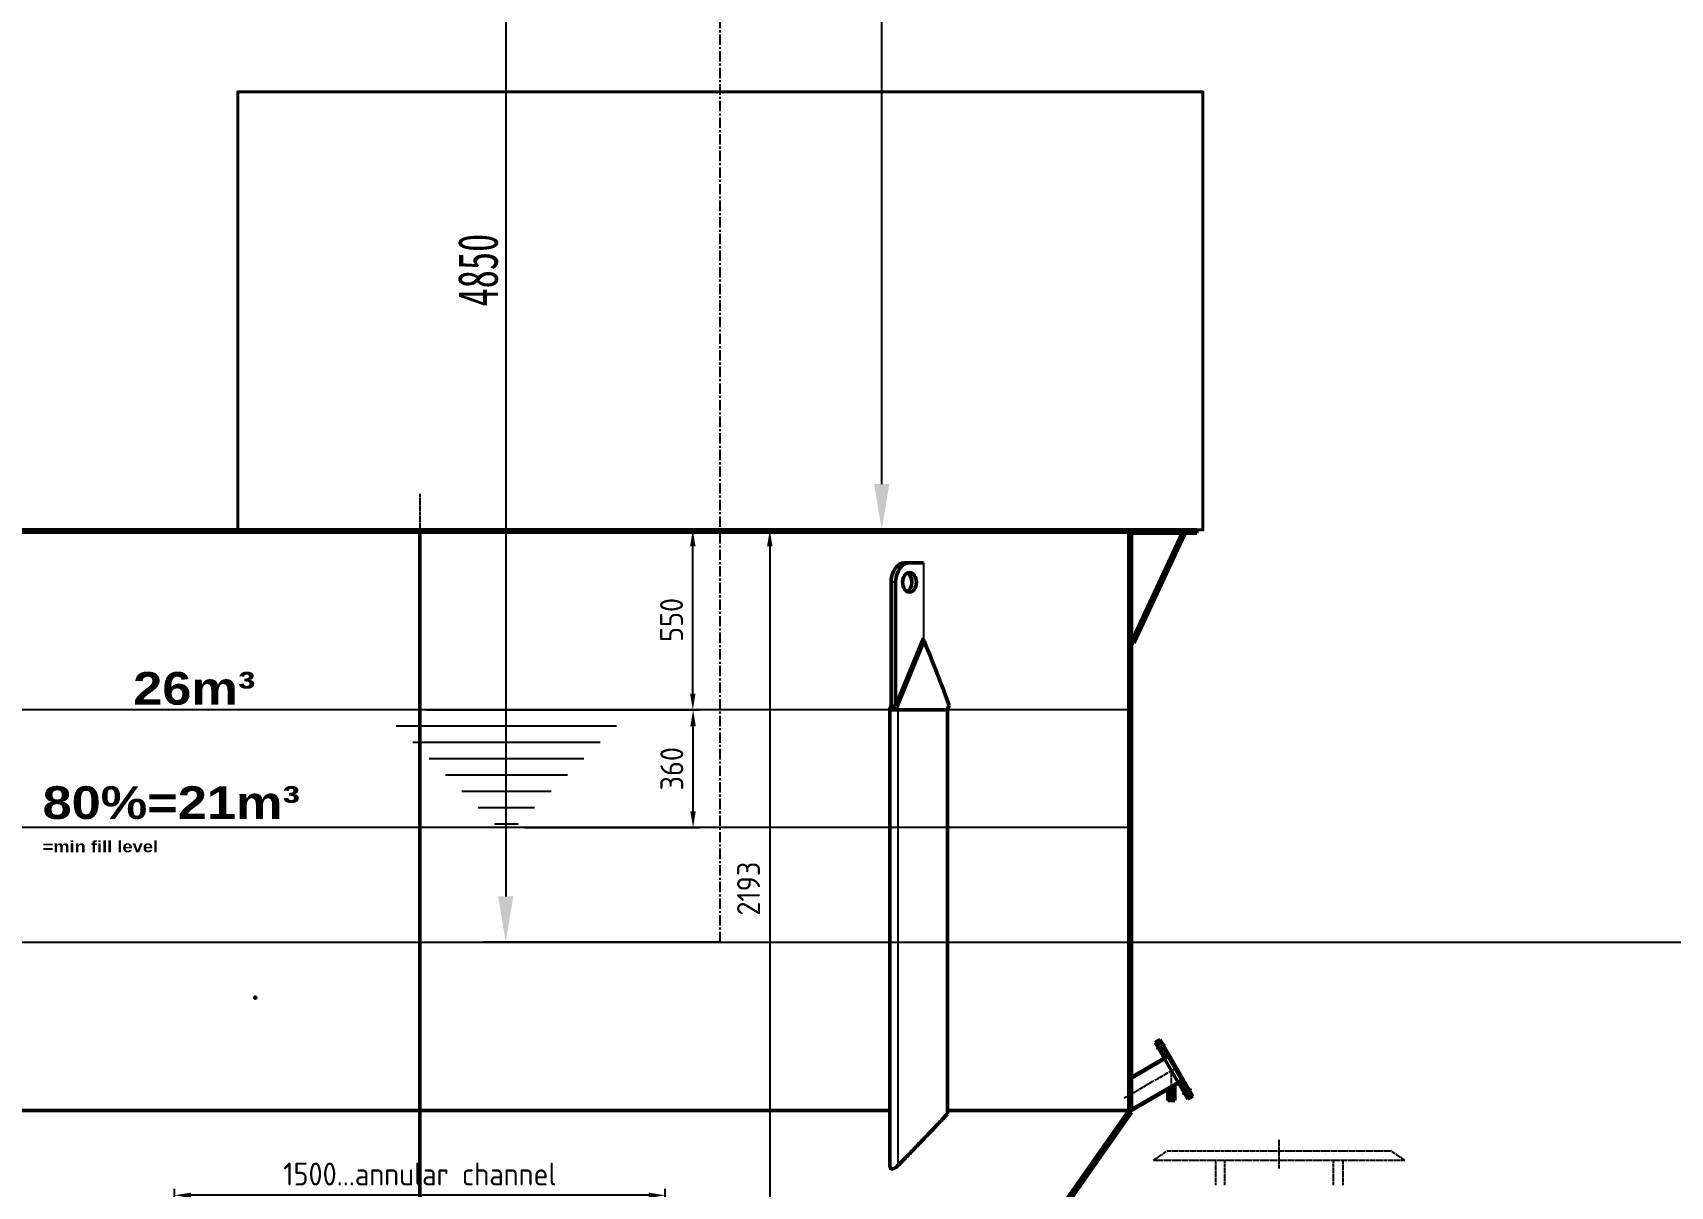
# Model space of a CAD drawing. Header units: millimetres. Extents: x 39335 to 110675, y -13954 to 36506.
# Drawn here: x 93838 to 98844, y 22569 to 26095 of the extents above; entities that cross this region are included whole.
import ezdxf

# ---------------------------------------------------------------- set-up
doc = ezdxf.new("R2010")
doc.units = ezdxf.units.MM
for name, pattern in [('AM_ISO08W050', [18, 12, -1.5, 3, -1.5]), ('AM_ISO08W050x2', [9, 6, -0.75, 1.5, -0.75]), ('CENTER', [50.8, 31.75, -6.35, 6.35, -6.35])]:
    doc.linetypes.add(name, pattern=pattern)
for name, color, linetype, lineweight in [('AM_0', 7, 'Continuous', 50), ('AM_1', 14, 'Continuous', 50), ('AM_4', 3, 'Continuous', 25), ('AM_5', 3, 'Continuous', 25), ('AM_6', 2, 'Continuous', 35), ('AM_7', 4, 'AM_ISO08W050', 25), ('AM_8', 1, 'Continuous', 25), ('CAXA4', 3, 'Continuous', 25), ('NET-CO-BAN', 86, 'Continuous', 40), ('RED', 1, 'Continuous', 9)]:
    doc.layers.add(name, color=color, linetype=linetype, lineweight=lineweight)
doc.layers.add('AM_12', color=7, linetype='Continuous', lineweight=50, plot=False)
doc.layers.add('CENTER', color=1, linetype='CENTER')
doc.styles.add('\\M+5B1EA\\M+5D7BC', font='', dxfattribs={"width": 0.667})
doc.styles.add('Andritz-Norm', font='arial.ttf')
doc.styles.get("Standard").update_dxf_attribs({"font": 'ISOCP.SHX'})
doc.styles.get('\\M+5B1EA\\M+5D7BC').set_extended_font_data('FangSong_GB2312')
doc.dimstyles.new('\\M+5B1EA\\M+5D7BC', dxfattribs={"dimscale": 35, "dimtxt": 3.5, "dimasz": 4, "dimexe": 2, "dimexo": 0, "dimtad": 1, "dimdec": 1, "dimdsep": 46, "dimtxsty": '\\M+5B1EA\\M+5D7BC', "dimcen": 0, "dimdle": 6, "dimazin": 2, "dimtfac": 1, "dimtdec": 1, "dimtmove": 0, "dimatfit": 3, "dimfxl": 0, "dimtolj": 1, "dimtzin": 0, "dimarcsym": 0})
doc.dimstyles.new('Andritz-Bem', dxfattribs={"dimscale": 20, "dimtxt": 3.5, "dimasz": 2.5, "dimexe": 1, "dimexo": 0, "dimgap": 0.8, "dimtad": 1, "dimrnd": 1e-08, "dimtxsty": 'Andritz-Norm', "dimcen": 0.09, "dimdle": 10, "dimclrd": 7, "dimclre": 7, "dimclrt": 179, "dimazin": 2, "dimtfac": 1, "dimtdec": 3, "dimtmove": 0, "dimatfit": 3, "dimldrblk": 'Filled-1', "dimfxl": 0, "dimtolj": 1, "dimtzin": 0, "dimlwd": 25, "dimlwe": 25, "dimarcsym": 0})

# ---------------------------------------------------------------- blocks, each defined once
blk = doc.blocks.new('*D298')
at = {"layer": 'CAXA4', "color": 0, "linetype": 'ByBlock', "lineweight": -2, "transparency": 16777216}
for p, q in [((95939.3, 28164.9), (96503.3, 28164.9)), ((96433.3, 24715.3), (96433.3, 28024.9)), ((95939.3, 24575.3), (96503.3, 24575.3))]:
    blk.add_line(p, q, dxfattribs=at)
at = {"layer": 'CAXA4', "color": 0, "transparency": 16777216}
for points in [[(96410, 28024.9), (96456.6, 28024.9), (96433.3, 28164.9)], [(96410, 24715.3), (96456.6, 24715.3), (96433.3, 24575.3)]]:
    blk.add_solid(points, dxfattribs=at)
at = {"layer": 'DEFPOINTS', "color": 0, "transparency": 16777216}
for p in [(95939.3, 28164.9), (96433.3, 28164.9), (95939.3, 24575.3)]:
    blk.add_point(p, dxfattribs=at)
at = {"layer": 'CAXA4', "color": 0, "transparency": 16777216, "insert": (96348.9, 26947.9), "char_height": 122.5, "attachment_point": 5, "rotation": 90, "style": '\\M+5B1EA\\M+5D7BC'}
blk.add_mtext('\\A1;3589.6', dxfattribs=at)
blk = doc.blocks.new('*D299')
at = {"layer": 'CAXA4', "color": 0, "linetype": 'ByBlock', "lineweight": -2, "transparency": 16777216}
for p, q in [((95939.3, 28164.9), (95213.8, 28164.9)), ((95283.8, 28024.9), (95283.8, 23454.9)), ((95939.3, 23314.9), (95213.8, 23314.9))]:
    blk.add_line(p, q, dxfattribs=at)
at = {"layer": 'CAXA4', "color": 0, "transparency": 16777216}
for points in [[(95260.5, 28024.9), (95307.1, 28024.9), (95283.8, 28164.9)], [(95260.5, 23454.9), (95307.1, 23454.9), (95283.8, 23314.9)]]:
    blk.add_solid(points, dxfattribs=at)
at = {"layer": 'DEFPOINTS', "color": 0, "transparency": 16777216}
for p in [(95939.3, 28164.9), (95283.8, 23314.9), (95939.3, 23314.9)]:
    blk.add_point(p, dxfattribs=at)
at = {"layer": 'CAXA4', "color": 0, "transparency": 16777216, "insert": (95199.4, 25369.4), "char_height": 122.5, "attachment_point": 5, "rotation": 90, "style": '\\M+5B1EA\\M+5D7BC'}
blk.add_mtext('\\A1;4850', dxfattribs=at)
blk = doc.blocks.new('A$C26BA2D8B')
at = {"layer": 'AM_8'}
h = blk.add_hatch(dxfattribs=at)
h.set_pattern_fill('ANSI31', color=256, scale=2, angle=-30, style=0)
h.set_pattern_definition([(105, (-15786.572, 4427.994), (6.133629, 1.643501), [])])
h.paths.add_polyline_path([(-88, 216.5), (-72.4, 207.5), (-78.2, 197.5), (-93.7, 206.5)])
h.paths.add_polyline_path([(-102.2, 191.8), (-86.7, 182.8), (-101.8, 156.6), (-113, 163.1), (-110.7, 167.2), (-115, 169.7)])
h.paths.add_polyline_path([(-161, 90.1), (-156.7, 87.6), (-154.3, 91.7), (-143, 85.2), (-158.2, 59), (-173.7, 68)])
h.paths.add_polyline_path([(-182.2, 53.2), (-166.7, 44.2), (-172.4, 34.3), (-188, 43.3)])
h = blk.add_hatch(dxfattribs=at)
h.set_pattern_fill('ANSI31', color=256, style=0)
h.set_pattern_definition([(45, (20049.03, -4526.5113), (-2.24506403, 2.24506403), [])])
h.paths.add_polyline_path([(-100.2, 159.4), (-101.8, 156.6), (0, 97.9), (0, 101.5)])
h.paths.add_polyline_path([(-143, 85.2), (-144.6, 82.4), (-130.2, 74), (-130.2, 77.7)])
h.paths.add_polyline_path([(-114.7, 68.8), (-114.7, 65.1), (0, -1.1), (0, 2.6)])
h = blk.add_hatch(dxfattribs=at)
h.set_pattern_fill('ANSI31', color=256, angle=90, style=0)
h.set_pattern_definition([(135, (20049.03, -4526.5113), (-2.24506403, -2.24506403), [])])
h.paths.add_polyline_path([(-130.2, 74), (-133.1, 75.7), (-133.1, 29.6), (-130.2, 29.6)])
h.paths.add_polyline_path([(-111.8, 63.4), (-114.7, 65.1), (-114.7, 29.6), (-111.8, 29.6)])
at = {"layer": 'AM_1'}
for p, q in [((-88, 216.5), (-188, 43.3)), ((-72.4, 207.5), (-172.4, 34.3)), ((-78.2, 197.5), (-93.7, 206.5)), ((-72.4, 207.5), (-88, 216.5)), ((-110.7, 167.2), (-156.7, 87.6)), ((-110.7, 167.2), (-115, 169.7)), ((-101.8, 156.6), (-113, 163.1)), ((-86.7, 182.8), (-102.2, 191.8)), ((0, 97.9), (-101.8, 156.6)), ((0, 101.5), (-100.2, 159.4)), ((0, -1.1), (0, 101.5)), ((-166.7, 44.2), (-182.2, 53.2)), ((-158.2, 59), (-173.7, 68)), ((-156.7, 87.6), (-161, 90.1)), ((-143, 85.2), (-154.3, 91.7)), ((0, -1.1), (-144.6, 82.4)), ((0, 2.6), (-143, 85.2)), ((-133.1, 75.7), (-133.1, 29.6)), ((-130.2, 77.7), (-130.2, 29.6)), ((-114.7, 68.8), (-114.7, 29.6)), ((-111.8, 63.4), (-111.8, 29.6)), ((-172.4, 34.3), (-188, 43.3)), ((-111.8, 29.6), (-133.1, 29.6))]:
    blk.add_line(p, q, dxfattribs=at)
at = {"layer": 'AM_7', "linetype": 'AM_ISO08W050x2'}
for p, q in [((-102.5, 201.8), (-75.9, 186.4)), ((-183.9, 64), (-156.6, 48.3))]:
    blk.add_line(p, q, dxfattribs=at)
at = {"layer": 'AM_7'}
for p, q in [((22.2, 37.4), (-138, 129.9)), ((-122.4, 29.6), (-122.4, 120.9)), ((-122.4, 72.8), (-122.4, 29.6))]:
    blk.add_line(p, q, dxfattribs=at)
blk = doc.blocks.new('*D231')
at = {"layer": 'AM_5', "lineweight": 25, "transparency": 16777216}
for p, q in [((3735381.9, -119346.4), (3736451.6, -119346.4)), ((3735381.9, -121539.4), (3736451.6, -121539.4))]:
    blk.add_line(p, q, dxfattribs=at)
at = {"layer": 'AM_5', "transparency": 16777216}
blk.add_line((3736431.6, -119396.4), (3736431.6, -121489.4), dxfattribs=at)
for points in [[(3736423.3, -119396.4), (3736439.9, -119396.4), (3736431.6, -119346.4)], [(3736423.3, -121489.4), (3736439.9, -121489.4), (3736431.6, -121539.4)]]:
    blk.add_solid(points, dxfattribs=at)
at = {"layer": 'DEFPOINTS', "color": 0, "transparency": 16777216}
for p in [(3735361.9, -119346.4), (3735361.9, -121539.4), (3736431.6, -121539.4)]:
    blk.add_point(p, dxfattribs=at)
at = {"layer": 'AM_5', "color": 2, "transparency": 16777216, "insert": (3736366.6, -120442.9), "char_height": 70, "attachment_point": 5, "rotation": 90}
blk.add_mtext('\\A1;2193', dxfattribs=at)
blk = doc.blocks.new('Filled-1')
at = {"color": 0}
for p, q in [((0, 0), (-1, 0.25)), ((-1, 0.25), (-1, -0.25)), ((-1, 0), (0, 0)), ((-1, -0.25), (0, 0))]:
    blk.add_line(p, q, dxfattribs=at)
at = {"color": 0, "flags": 128}
blk.add_lwpolyline([(-1, -0.25), (0, 0), (-1, 0.25), (-1, -0.25)], dxfattribs=at)
at = {"color": 0}
blk.add_solid([(-1, -0.25), (0, 0), (-1, 0.25), (-1, -0.25)], dxfattribs=at)
blk = doc.blocks.new('*D225')
at = {"layer": 'AM_5', "lineweight": 25, "transparency": 16777216}
for p, q in [((3734611.9, -121771.4), (3734611.9, -121360.4)), ((3736111.8, -121771.4), (3736111.8, -121360.4))]:
    blk.add_line(p, q, dxfattribs=at)
at = {"layer": 'AM_5', "transparency": 16777216}
blk.add_line((3736061.8, -121380.4), (3734661.9, -121380.4), dxfattribs=at)
for points in [[(3734661.9, -121372.1), (3734661.9, -121388.8), (3734611.9, -121380.4)], [(3736061.8, -121372.1), (3736061.8, -121388.8), (3736111.8, -121380.4)]]:
    blk.add_solid(points, dxfattribs=at)
at = {"layer": 'DEFPOINTS', "color": 0, "transparency": 16777216}
for p in [(3734611.9, -121380.4), (3734611.9, -121791.4), (3736111.8, -121791.4)]:
    blk.add_point(p, dxfattribs=at)
at = {"layer": 'AM_5', "color": 2, "transparency": 16777216, "insert": (3735361.9, -121315.4), "char_height": 70, "attachment_point": 5}
blk.add_mtext('\\A1;1500...annular channel', dxfattribs=at)
blk = doc.blocks.new('*D227')
at = {"layer": 'AM_5', "lineweight": 25, "transparency": 16777216}
for p, q in [((3735381.9, -119346.4), (3736216.2, -119346.4)), ((3735381.9, -119896.4), (3736216.2, -119896.4))]:
    blk.add_line(p, q, dxfattribs=at)
at = {"layer": 'AM_5', "transparency": 16777216}
blk.add_line((3736196.2, -119846.4), (3736196.2, -119396.4), dxfattribs=at)
for points in [[(3736187.9, -119396.4), (3736204.6, -119396.4), (3736196.2, -119346.4)], [(3736187.9, -119846.4), (3736204.6, -119846.4), (3736196.2, -119896.4)]]:
    blk.add_solid(points, dxfattribs=at)
at = {"layer": 'DEFPOINTS', "color": 0, "transparency": 16777216}
for p in [(3735361.9, -119346.4), (3736196.2, -119346.4), (3735361.9, -119896.4)]:
    blk.add_point(p, dxfattribs=at)
at = {"layer": 'AM_5', "color": 2, "transparency": 16777216, "insert": (3736131.2, -119621.4), "char_height": 70, "attachment_point": 5, "rotation": 90}
blk.add_mtext('\\A1;550', dxfattribs=at)
blk = doc.blocks.new('*D228')
at = {"layer": 'AM_5', "lineweight": 25, "transparency": 16777216}
for p, q in [((3735682.8, -119896.4), (3736217.1, -119896.4)), ((3735682.8, -120256.4), (3736217.1, -120256.4))]:
    blk.add_line(p, q, dxfattribs=at)
at = {"layer": 'AM_5', "transparency": 16777216}
blk.add_line((3736197.1, -120206.4), (3736197.1, -119946.4), dxfattribs=at)
for points in [[(3736188.7, -119946.4), (3736205.4, -119946.4), (3736197.1, -119896.4)], [(3736188.7, -120206.4), (3736205.4, -120206.4), (3736197.1, -120256.4)]]:
    blk.add_solid(points, dxfattribs=at)
at = {"layer": 'DEFPOINTS', "color": 0, "transparency": 16777216}
for p in [(3735662.8, -119896.4), (3736197.1, -119896.4), (3735662.8, -120256.4)]:
    blk.add_point(p, dxfattribs=at)
at = {"layer": 'AM_5', "color": 2, "transparency": 16777216, "insert": (3736132.1, -120076.4), "char_height": 70, "attachment_point": 5, "rotation": 90}
blk.add_mtext('\\A1;360', dxfattribs=at)
blk = doc.blocks.new('*S274205')
at = {"layer": 'AM_12', "color": 142}
for p, q in [((-3261.3, 11709.5), (-3257.8, 11713)), ((-3261.3, 11713), (-3257.8, 11709.5))]:
    blk.add_line(p, q, dxfattribs=at)
blk.add_circle((-3259.6, 11711.3), 1.75, dxfattribs=at)
blk = doc.blocks.new('rgqwefw')
at = {"layer": 'AM_8'}
h = blk.add_hatch(dxfattribs=at)
h.set_pattern_fill('ANSI31', color=256, scale=254, angle=90.0002, style=0)
h.set_pattern_definition([(135.0002, (3731708.963, -131509.686), (-22.45056, -22.45072), [])])
h.paths.add_polyline_path([(3737528.9, -119353.4), (3737528.9, -121121.4), (3737536.9, -121121.4), (3737536.9, -119356.4), (3737536.9, -119353.4)])
h = blk.add_hatch(dxfattribs=at)
h.set_pattern_fill('ANSI31', color=256, scale=254, angle=15, style=0)
h.set_pattern_definition([(59.99998, (3731708.963, -131509.686), (-27.4963, 15.87501), [])])
h.paths.add_polyline_path([(3737736.9, -119356.4), (3737536.9, -119356.4), (3737536.9, -119353.4), (3737536.9, -119346.4), (3737736.9, -119346.4)])
h = blk.add_hatch(dxfattribs=at)
h.set_pattern_fill('ANSI31', color=256, scale=254, angle=75.0002, style=0)
h.set_pattern_definition([(120.00018, (3731708.963, -131509.686), (-27.49626, -15.875084), [])])
h.paths.add_polyline_path([(3737699.1, -119359.8), (3737544.1, -119692.2), (3737536.9, -119688.8), (3737691.9, -119356.4)])
h = blk.add_hatch(dxfattribs=at)
h.set_pattern_fill('ANSI31', color=256, scale=254, style=0)
h.set_pattern_definition([(45, (3731708.963, -131509.686), (-22.45064, 22.45064), [])])
h.paths.add_polyline_path([(3737537, -121127.1), (3737528.9, -121121.4), (3737162.4, -121644.8), (3737170.6, -121650.5)])
at = {"layer": 'AM_0'}
for p, q in [((3735361.9, -119346.4), (3733186.9, -119346.4)), ((3735361.9, -119353.4), (3733194.9, -119353.4)), ((3737536.9, -119346.4), (3735361.9, -119346.4)), ((3735361.9, -119353.4), (3735361.9, -119346.4)), ((3735361.9, -119346.4), (3735361.9, -119353.4)), ((3737528.9, -119353.4), (3735361.9, -119353.4)), ((3735361.9, -121121.4), (3735361.9, -119353.4)), ((3735361.9, -119353.4), (3735361.9, -121121.4)), ((3737528.9, -119353.4), (3737528.9, -121121.4)), ((3737536.9, -119353.4), (3737528.9, -119353.4)), ((3737536.9, -119346.4), (3737536.9, -119356.4)), ((3737536.9, -119346.4), (3737736.9, -119346.4)), ((3737536.9, -121121.4), (3737536.9, -119353.4)), ((3737736.9, -119356.4), (3737536.9, -119356.4)), ((3737536.9, -119688.8), (3737691.9, -119356.4)), ((3737699.1, -119359.8), (3737544.1, -119692.2)), ((3737691.9, -119356.4), (3737699.1, -119359.8)), ((3737736.9, -119346.4), (3737736.9, -119356.4)), ((3736858.8, -119446.4), (3736844.7, -119446.4)), ((3736901.2, -119446.4), (3736858.8, -119446.4)), ((3736802.2, -119885), (3736802.2, -119506.4)), ((3736816.4, -119506.4), (3736816.4, -119885)), ((3736816.4, -119885), (3736901.2, -119677.2)), ((3737536.9, -119688.8), (3737544.1, -119692.2)), ((3737544.1, -119692.2), (3737536.9, -119688.8)), ((3737544.1, -119692.2), (3737536.9, -119692.2)), ((3737536.9, -119692.2), (3737544.1, -119692.2)), ((3736802.3, -119885), (3736797.6, -119896.4)), ((3736799.8, -119894), (3736798.8, -119896.4)), ((3736802.2, -119885), (3736816.4, -119885)), ((3736826.9, -119896.4), (3736820, -119894)), ((3736979.6, -119881.8), (3736973.7, -119896.4)), ((3736797.6, -119896.4), (3736798.4, -119896.4)), ((3736798.4, -119896.4), (3736798.4, -121289.3)), ((3736798.4, -119896.4), (3736823.4, -119896.4)), ((3736873, -119896.4), (3736823.4, -119896.4)), ((3736873, -119896.4), (3736973.7, -119896.4)), ((3736973.7, -119896.4), (3736973.8, -119896.4)), ((3736975.3, -119896.4), (3736973.8, -119896.4)), ((3736975.3, -119896.4), (3736975.3, -121130.9)), ((3735361.9, -121121.4), (3733925.3, -121121.4)), ((3735361.9, -121121.4), (3733925.3, -121121.4)), ((3736798.4, -121121.4), (3735361.9, -121121.4)), ((3735361.9, -121644.8), (3735361.9, -121121.4)), ((3736798.4, -121121.4), (3735361.9, -121121.4)), ((3735361.9, -121121.4), (3735361.9, -121644.8)), ((3737528.9, -121121.4), (3736975.3, -121121.4)), ((3737528.9, -121121.4), (3736975.3, -121121.4)), ((3737528.9, -121121.4), (3737162.4, -121644.8)), ((3737170.6, -121650.5), (3737537, -121127.1)), ((3737537, -121127.1), (3737528.9, -121121.4)), ((3737528.9, -121121.4), (3737536.9, -121121.4))]:
    blk.add_line(p, q, dxfattribs=at)
for centre, major_axis, ratio, start_param, end_param in [((3736844.7, -119506.4), (0, 60), 0.707107, 0, 1.570796), ((3736858.8, -119506.4), (0, 60), 0.707107, 0, 1.570796), ((3736844.7, -119506.4), (0, -30), 0.707107, 0.339837, 2.801756), ((3735361.9, -123416.7), (20.8, 5266.3), 0.411465, 5.449887, 5.500779), ((3736820.2, -119902.4), (-20.4, 8.3), 0.353553, 4.863602, 6.27532), ((3735361.9, -123921), (2147.6, 6319.2), 0.045799, 5.418312, 5.42131)]:
    blk.add_ellipse(centre, major_axis=major_axis, ratio=ratio, start_param=start_param, end_param=end_param, dxfattribs=at)
blk.add_ellipse((3736858.8, -119506.4), major_axis=(0, -30), ratio=0.707107, dxfattribs=at)
for points, knots in [([(3736904.2, -119687.8), (3736904, -119687.3), (3736903.8, -119686.8), (3736902.6, -119684.2), (3736901.4, -119682), (3736899.9, -119680.4)], [3.3093844, 3.3093844, 3.3093844, 3.3093844, 3.4789507, 3.4789507, 4.2449203, 4.2449203, 4.2449203, 4.2449203]), ([(3736805.8, -121299.9), (3736804.7, -121299.9), (3736803.7, -121299.7), (3736802, -121298.9), (3736801.3, -121298.3), (3736800.1, -121296.9), (3736799.6, -121296), (3736798.9, -121294.1), (3736798.7, -121293.1), (3736798.5, -121291.2), (3736798.4, -121290.3), (3736798.4, -121289.3)], [15.702711, 15.702711, 15.702711, 15.702711, 16.165214, 16.165214, 16.627717, 16.627717, 17.090221, 17.090221, 17.552724, 17.552724, 17.937737, 17.937737, 17.937737, 17.937737]), ([(3736823.4, -121289.3), (3736822.5, -121290.3), (3736821.6, -121291.2), (3736819.5, -121293.1), (3736818.3, -121294.1), (3736815.7, -121296), (3736814.4, -121296.9), (3736811.8, -121298.3), (3736810.5, -121298.9), (3736808, -121299.7), (3736806.9, -121299.9), (3736805.8, -121299.9)], [13.467684, 13.467684, 13.467684, 13.467684, 13.852697, 13.852697, 14.3152, 14.3152, 14.777704, 14.777704, 15.240207, 15.240207, 15.702711, 15.702711, 15.702711, 15.702711])]:
    blk.add_open_spline(points, degree=3, knots=knots, dxfattribs=at)
blk.add_rational_spline([(3736823.4, -121289.3), (3736897.4, -121214), (3736975.3, -121130.9)], [1.00009689965, 1.00073968781, 1.00007953949], degree=2, dxfattribs=at)
at = {"layer": 'AM_4'}
for p, q in [((3736901.2, -119446.4), (3736901.2, -119677.2)), ((3736816.4, -119506.4), (3736802.2, -119506.4)), ((3736904.2, -119687.8), (3736820, -119894)), ((3736803.5, -119885), (3736799.8, -119894)), ((3737528.9, -119896.4), (3733194.9, -119896.4)), ((3736823.4, -119896.4), (3736823.4, -121289.3)), ((3737528.9, -120256.4), (3733194.9, -120256.4))]:
    blk.add_line(p, q, dxfattribs=at)
at = {"layer": 'AM_4', "lineweight": 25, "ltscale": 24.914335}
blk.add_line((3735289.9, -119944.8), (3735962.8, -119944.8), dxfattribs=at)
at = {"layer": 'AM_4', "lineweight": 25, "ltscale": 23.863348}
blk.add_line((3735339.9, -119994.8), (3735912.8, -119994.8), dxfattribs=at)
at = {"layer": 'AM_4', "lineweight": 25, "ltscale": 26.264093}
blk.add_line((3735389.9, -120044.8), (3735862.8, -120044.8), dxfattribs=at)
at = {"layer": 'AM_4', "lineweight": 25, "ltscale": 24.852467}
blk.add_line((3735439.9, -120094.8), (3735812.8, -120094.8), dxfattribs=at)
at = {"layer": 'AM_4', "lineweight": 25, "ltscale": 22.735027}
blk.add_line((3735489.9, -120144.8), (3735762.8, -120144.8), dxfattribs=at)
at = {"layer": 'AM_4', "lineweight": 25, "ltscale": 28.808943}
blk.add_line((3735539.9, -120194.8), (3735712.8, -120194.8), dxfattribs=at)
at = {"layer": 'AM_4', "lineweight": 25, "ltscale": 9.56512}
blk.add_line((3735589.9, -120244.8), (3735662.8, -120244.8), dxfattribs=at)
at = {"layer": 'AM_7'}
for p, q in [((3735361.9, -119235.4), (3735361.9, -123173.8)), ((3737604.2, -121273.7), (3737647, -121244.4)), ((3737647, -121244.4), (3738330.7, -121244.4)), ((3737988.9, -121298), (3737988.9, -121210.7)), ((3738373.5, -121273.7), (3738330.7, -121244.4)), ((3738373.5, -121273.7), (3737604.2, -121273.7))]:
    blk.add_line(p, q, dxfattribs=at)
for points in [[(3737794.1, -121273.7), (3737794.1, -121349.9)], [(3737822.8, -121349.9), (3737822.8, -121273.7)], [(3738154.9, -121349.9), (3738154.9, -121273.7)], [(3738183.6, -121273.7), (3738183.6, -121349.9)]]:
    blk.add_lwpolyline(points, dxfattribs=at)
at = {"layer": 'AM_12'}
blk.add_blockref('*S274205', (3738118.4, -132487.7), dxfattribs=at)
at = {"layer": 'AM_8', "xscale": -1}
blk.add_blockref('A$C26BA2D8B', (3737536.9, -121120.3), dxfattribs=at)
at = {"layer": 'AM_6', "char_height": 100, "attachment_point": 1}
for s, insert, width in [('{\\fArial Black|b0|i0|c0|p34;26m³}', (3734485.5, -119780.5), 191.255), ('{\\fArial Black|b0|i0|c0|p34;80%=21m³\\P\\H0.35x;=min fill level}', (3734208.4, -120129.9), 685.386)]:
    blk.add_mtext(s, dxfattribs=dict(at, insert=insert, width=width))
at = {"layer": 'AM_5'}
for base, p1, p2, picture, middle in [((3736431.6, -121539.4), (3735361.9, -119346.4), (3735361.9, -121539.4), '*D231', (3736366.6, -120442.9)), ((3736196.2, -119346.4), (3735361.9, -119896.4), (3735361.9, -119346.4), '*D227', (3736131.2, -119621.4)), ((3736197.1, -119896.4), (3735662.8, -120256.4), (3735662.8, -119896.4), '*D228', (3736132.1, -120076.4))]:
    dim = blk.add_linear_dim(base=base, p1=p1, p2=p2, angle=90, dimstyle='Andritz-Bem', override={"dimexo": 1, "dimgap": 1.5, "dimdec": 0, "dimtxsty": 'Standard', "dimdle": 0, "dimclrd": 256, "dimclre": 256, "dimclrt": 2, "dimatfit": 2, "dimlwd": 65535}, dxfattribs=at)
    dim.commit()
    dim.dimension.update_dxf_attribs({"geometry": picture, "text_midpoint": middle})
dim = blk.add_linear_dim(base=(3734611.9, -121380.4), p1=(3736111.8, -121791.4), p2=(3734611.9, -121791.4), text='<>...annular channel', dimstyle='Andritz-Bem', override={"dimexo": 1, "dimgap": 1.5, "dimdec": 0, "dimtxsty": 'Standard', "dimdle": 0, "dimclrd": 256, "dimclre": 256, "dimclrt": 2, "dimatfit": 2, "dimlwd": 65535}, dxfattribs=at)
dim.commit()
dim.dimension.update_dxf_attribs({"geometry": '*D225', "text_midpoint": (3735361.9, -121380.4), "dimtype": 128})

msp = doc.modelspace()

# ---------------------------------------------------------------- linework, layer by layer
msp.add_line((80236.42, 23314.91), (105424.28, 23314.91))
at = {"layer": 'CENTER'}
msp.add_line((95939.29, 23314.91), (95939.29, 28164.91), dxfattribs=at)
at = {"layer": 'NET-CO-BAN'}
msp.add_lwpolyline([(94464.29, 24575.29), (97414.93, 24575.29), (97414.93, 25914.34), (94464.29, 25914.34)], close=True, dxfattribs=at)

# ---------------------------------------------------------------- block references
at = {"layer": 'RED'}
msp.add_blockref('rgqwefw', (-3640340.58, 143921.29), dxfattribs=at)

# ---------------------------------------------------------------- dimensions: what is measured, and where the dimension line sits
at = {"layer": 'CAXA4'}
for base, p1, p2, picture, middle in [((95283.81, 23314.91), (95939.29, 28164.91), (95939.29, 23314.91), '*D299', (95283.81, 25369.43)), ((96433.28, 28164.91), (95939.29, 24575.29), (95939.29, 28164.91), '*D298', (96433.28, 26947.91))]:
    dim = msp.add_linear_dim(base=base, p1=p1, p2=p2, angle=90, dimstyle='\\M+5B1EA\\M+5D7BC', override={"dimarcsym": 1}, dxfattribs=at)
    dim.commit()
    dim.dimension.update_dxf_attribs({"geometry": picture, "text_midpoint": middle, "dimtype": 160})

doc.saveas('drawing.dxf')
